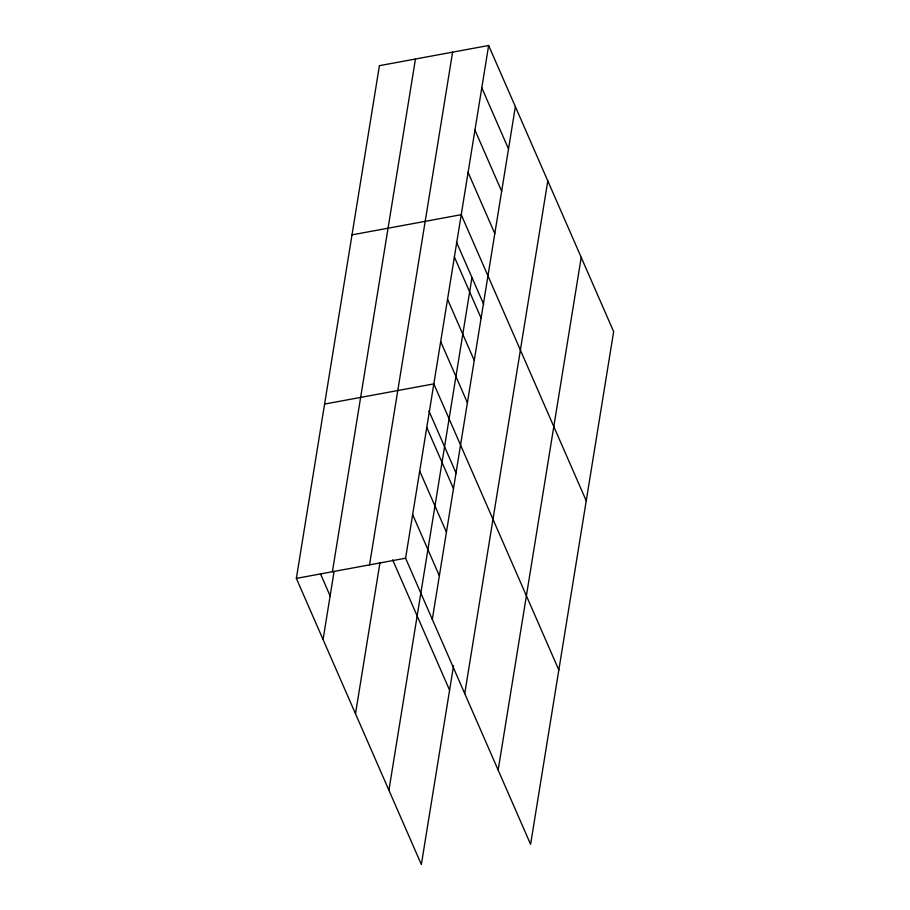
<?xml version="1.0" encoding="UTF-8"?>
<svg xmlns="http://www.w3.org/2000/svg" width="910" height="910" viewBox="0 0 910 910"><rect width="100%" height="100%" fill="white"/><g stroke="black" fill="none" stroke-linecap="round" stroke-linejoin="round"><path stroke-width="1.36" d="M453.567 665.619L421.353 864.5L296.353 578.385L379.413 65.668L488.647 45.5L613.647 331.615L530.587 844.332L405.587 558.205L488.647 45.5M332.4 571.719L415.46 59.014M323.061 639.525L334.095 571.434M369.54 564.871L452.6 52.154M355.491 713.77L379.982 562.596M388.911 790.255L471.971 277.55M432.307 619.357L515.367 106.641M464.737 693.602L547.797 180.885M498.157 770.087L581.217 257.382M351.999 234.86L461.245 214.692L586.245 500.818M324.586 404.063L433.831 383.884L558.831 670.01M296.353 578.385L405.587 558.205M481.799 87.804L508.508 148.944M474.94 130.096L501.66 191.248M468.093 172.399L494.801 233.54M456.376 241.855L483.722 304.429M454.386 256.995L481.106 318.136M447.538 299.288L474.247 360.44M440.679 341.591L467.399 402.732M428.974 411.047L456.308 473.621M426.767 427.472L453.487 488.613M419.715 471.05L446.423 532.191M412.651 514.628L439.359 575.78M392.654 559.843L449.585 690.178M320.457 573.823L330.125 595.948"/></g></svg>
